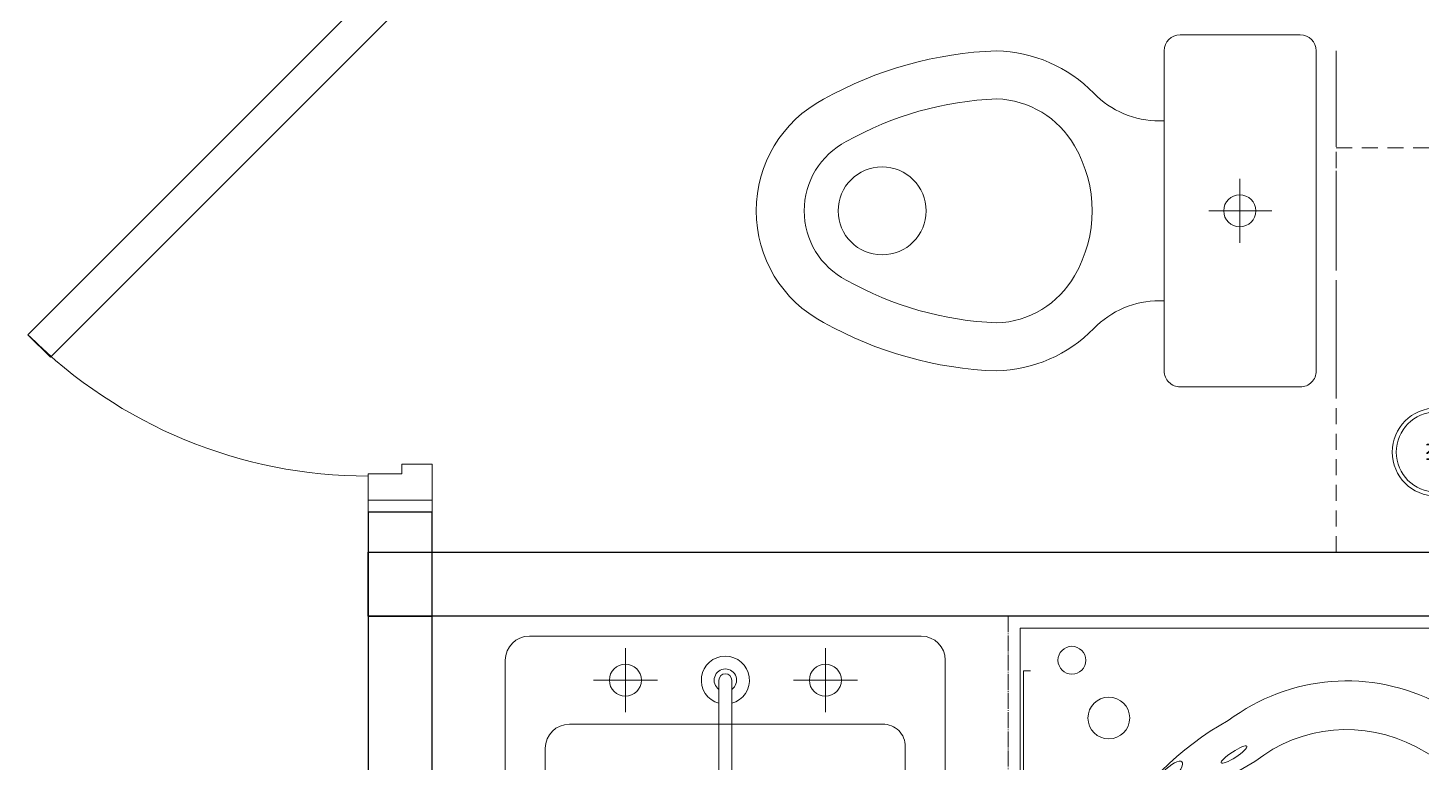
# Model space of a CAD drawing. Header units: millimetres. Extents: x 21366 to 66050, y 8191 to 52826.
# Drawn here: x 54570 to 56313, y 30712 to 31631 of the extents above; entities that cross this region are included whole.
import ezdxf
from ezdxf.enums import TextEntityAlignment as Align

# ---------------------------------------------------------------- set-up
doc = ezdxf.new("R2010")
doc.units = ezdxf.units.MM
for name, pattern in [('200_ШТРИХ', [320, 200, -120]), ('ACAD_ISO02W100', [15, 12, -3]), ('ГОСТ 2.303 5', [24, 20, -1.5, 1, -1.5])]:
    doc.linetypes.add(name, pattern=pattern)
for name, color, linetype, lineweight in [('АР - ВК', 126, 'Continuous', 13), ('АР - Двери', 126, 'Continuous', 9), ('АР - Перегородки 80', 32, 'Continuous', 30), ('АР - Сантехника', 150, 'Continuous', 9)]:
    doc.layers.add(name, color=color, linetype=linetype, lineweight=lineweight)
doc.styles.add('GOST 2.304', font='CS_Gost2304.shx', dxfattribs={"oblique": 15})
doc.styles.add('GOST-2.304_Type-B', font='GOST Common.ttf')
doc.styles.add('ГОСТ 2.304', font='CS_Gost2304.shx')

# ---------------------------------------------------------------- blocks, each defined once
blk = doc.blocks.new('Ванна 120 х 120 (+15)')
at = {"layer": 'АР - Сантехника', "linetype": 'ГОСТ 2.303 5'}
for p, q in [((446.409440429532, 1230.001889812585), (0, 1230.000000011059)), ((0, 0), (0, 1230.000000011059)), ((1230, 0.005207004256469361), (1230, 424.572274719656)), ((1230, 0.005207004256471978), (0, 0))]:
    blk.add_line(p, q, dxfattribs=at)
at = {"layer": 'АР - Сантехника'}
for p, q in [((446.4095039295498, 1215.001889812702), (15, 1215.000063510961)), ((15, 15.00006350019248), (15, 1215.000063510961)), ((414.8791956617497, 1211.381009709963), (67.14887347025797, 1211.381009709963)), ((67.14887347025797, 1211.381009709963), (67.1559900426073, 1202.680264758994)), ((414.8863122342154, 1202.680264758994), (414.8791956617497, 1211.381009709963)), ((15, 32.38740616798168), (15, 1198.287229591748)), ((339.3041963931173, 807.108496143308), (339.3041963931173, 807.108496143308)), ((910.2194663238479, 675.0733787525096), (910.2194663238479, 675.0733787525096)), ((1215, 15.00514350435697), (1215, 424.572274719656)), ((1202.270215991884, 416.1907602472347), (1210.963474046672, 416.1978706959053)), ((1210.963474046672, 416.1978706959053), (1210.963474046672, 68.1678398255608)), ((122.0769579756306, 73.32987527351361), (257.5319552032743, 335.2800863047596)), ((288.4141334446613, 319.2832978521474), (152.9591362170177, 57.33308682095958)), ((309.8247533339309, 283.0277990720933), (201.4230817423668, 73.3947745936457)), ((232.3052599838702, 57.39798614109168), (340.7069315753179, 267.0310106194811)), ((280.7692055091029, 73.4596739137778), (362.1175514645875, 230.7755118393688)), ((392.9997297059745, 214.7787233868148), (311.6513837506063, 57.46288546116557)), ((360.115329275839, 73.5245732339099), (414.410349595244, 178.5232246067026)), ((445.2925278367475, 162.5264361541485), (390.9975075173425, 57.52778478129767)), ((1210.963474046672, 68.1678398255608), (1202.270215991884, 68.16072937689023)), ((1215, 15.00514350435697), (15, 15.00006350019248))]:
    blk.add_line(p, q, dxfattribs=at)
at = {"layer": 'АР - Сантехника', "extrusion": (0, 0, -1)}
for centre, major_axis, ratio, start_param, end_param in [((423.7340178290615, 904.4555102050654), (102.6544543975553, 294.1813250772427), 0.9904113096403531, -0.2652776549498298, 0.1531516192478346), ((423.7340178290615, 904.4555102050654), (102.6544543975553, 294.1813250772427), 0.9904113096403531, -0.2652776549471841, 0.1531516192478346), ((54.15880239463877, 1150.465129380522), (-0.01423314401076146, 17.40148990184805), 0.9991395109066724, 1.570796326753293, 7.85398163393288), ((312.7832295246189, 1150.676665227395), (-0.01423314401076146, 17.40148990184805), 0.9991395109066724, 1.570796326753293, 7.85398163393288), ((-120.0868664303562, -121.4089183053002), (-1.20470876813661, 1472.880924973431), 0.9991395109066908, 0.488619018489115, 1.082177308312068), ((-120.0868664303562, -121.4089183053002), (-1.20470876813661, 1472.880924973431), 0.9991395109066908, 0.488619018489115, 1.082177308312094), ((423.7340178290615, 904.4555102050654), (-0.2014649707291783, 246.3117398606116), 0.9991395109067005, -0.6442515091210933, 0.4886190184883704), ((423.7340178290615, 904.4555102050654), (-0.2014649707291783, 246.3117398606116), 0.9991395109067005, -0.6442515091210933, 0.4886190184883704), ((-120.0868664303562, -121.4089183053002), (-1.151334472644033, 1407.6253378415), 0.9991395109066922, 0.4886190184873156, 1.082177308310271), ((-120.0868664303562, -121.4089183053002), (-1.151334472644033, 1407.6253378415), 0.9991395109066922, 0.4886190184873156, 1.082177308310271), ((454.9122456134064, 776.1030489795376), (-0.3037187831083323, 371.3275949962841), 0.9991395109066875, -1.067691471955617, -0.5031048548598607), ((454.9122456134064, 776.1030489795376), (-0.3037187831083323, 371.3275949962841), 0.9991395109066875, -1.067691471955617, -0.5031048548598607), ((535.5548103604233, 761.9319178746082), (-0.2014649709323051, 246.3117398606113), 0.9991395109066912, -0.3869183107500103, 0.6397396179016832), ((581.3101328036282, 649.8030814283993), (-0.3005321072505615, 367.4315517782049), 0.9991395109066866, -1.183878016045916, -0.3869183107575029), ((326.6193990174215, 807.098120907729), (-0.2014649705004136, 246.3117398606105), 0.9991395109067055, 4.223769961900185, 5.356640489509681), ((326.6193990174215, 807.098120907729), (-0.2014649705004136, 246.3117398606105), 0.9991395109067055, 4.223769961900185, 5.356640489509681), ((535.5548103604233, 761.9319178746082), (-0.1516489635530551, 185.4065252041473), 0.9991395109066905, -0.3869183107532941, 0.6397396178983912), ((581.3101328036282, 649.8030814283993), (-0.2507161016736534, 306.5263371217394), 0.9991395109066903, -1.183878016043509, -0.3869183107550966), ((-120.0868664303562, -121.4089183053002), (-1.051702460321304, 1285.814908528572), 0.9991395109066924, 0.6397396179005654, 1.082177308311038), ((873.5839584781788, 874.7459193257964), (-0.01423314613055655, 17.4014899018451), 0.9991395109067681, 1.57079632687496, 7.853981634054546), ((469.203083041939, 695.4143222115817), (-0.1516489625755705, 185.4065252041487), 0.9991395109066933, 4.072649362480906, 5.0993072911326), ((1350.710098688607, 1353.064795976621), (-1.151334470592264, 1407.625337841504), 0.9991395109066906, 3.630211672075651, 4.223769961898608), ((1350.710098688607, 1353.064795976621), (-1.151334470592264, 1407.625337841504), 0.9991395109066906, 3.630211672075651, 4.223769961898608), ((181.814281687839, 649.2093716923846), (-9.766774578820943, 16.45748362527162), 0.1976692217358716, 3.141437283618488, 9.424622590798073), ((1350.710098688607, 1353.064795976621), (-1.051702450344924, 1285.814908528575), 0.9991395109066901, 3.630211672070116, 4.072649362480594), ((904.0038332409458, 424.5577567635919), (-0.2548392614457569, 311.5673269925351), 0.9981664821282222, 1.082581041140655, 1.570796326790255), ((1350.710098688607, 1353.064795976621), (-1.10151845913379, 1346.720123185037), 0.9991395109066902, 3.630211672072018, 4.072649362482495), ((904.0038332409458, 424.5577567635919), (-0.2014649702438541, 246.3117398606131), 0.9991395109066896, 1.082177308309364, 2.21504783591883), ((904.0038332409458, 424.5577567635919), (-0.2014649702438541, 246.3117398606131), 0.9991395109066896, 1.082177308309364, 2.21504783591883), ((239.6790395900607, 510.1819655236322), (-7.463743343960362, 9.855865706316694), 0.2016874765509698, -0.0001741747417560724, 6.28301113243783), ((904.0038332409458, 424.5577567635919), (-0.151648963121548, 185.4065252041487), 0.9991395109066898, 1.082177308306543, 2.237676737977256), ((169.4599197618663, 477.9914025961189), (-0.01352148719462444, 16.53141540675461), 0.9991395109067591, 1.570796326776528, 7.853981633956114), ((314.5308359271148, 462.0728687249357), (-12.46271841199924, 14.5195071193529), 0.1977249458578434, 3.141417580847782, 9.42460288802737), ((904.0038332409458, 424.5577567635919), (-0.1018329576078693, 124.5013105476811), 0.9991395109067064, 1.082177308313878, 2.279441633098836), ((272.9730443239678, 327.2816920784535), (-0.01423314416998196, 17.40148990184727), 0.9991395109067367, -1.092391198900687, 2.049201454689106), ((775.7109866448445, 455.5528286917834), (-0.2040867744060585, 249.5171656833457), 0.9991395109066924, 2.036859173878192, 2.67552980651142), ((924.1749153932324, 307.203914004378), (-0.02846628819299859, 34.8029798036951), 0.9991395109066973, 1.570796326758217, 7.853981633937803), ((1150.194287388469, 313.9143443821231), (-0.01423314348096905, 17.40148990184805), 0.9991395109066973, 1.570796326722875, 7.85398163390246), ((481.1031884434633, 308.8767979309196), (-19.9642595447844, 16.65624821849439), 0.2017656659422369, 3.141414498492336, 9.424599805671923), ((775.7109866448445, 455.5528286917834), (-0.2539027777509765, 310.4223803398152), 0.9991395109066905, 2.059657973320577, 2.652731007047302), ((325.2658424546244, 275.0294048457872), (-0.01423314485547763, 17.40148990184754), 0.9991395109066408, -1.092391198861353, 2.04920145472844), ((775.7109866448445, 455.5528286917834), (-0.3037187859634329, 371.3275949962782), 0.9991395109066936, 2.073901181641861, 2.638487798737627), ((775.7109866448445, 455.5528286917834), (-0.3037187859634329, 371.3275949962782), 0.9991395109066936, 2.073901181641861, 2.638487798737627), ((377.558640585281, 222.7771176131209), (-0.01423314482721412, 17.40148990184758), 0.9991395109066408, -1.092391198862976, 2.049201454726817), ((806.8892144291895, 327.2003674662556), (-0.1018329568491573, 124.5013105476831), 0.999139510906687, 2.432947347289555, 3.63021167207466), ((1031.163539327681, 200.3596956112888), (-18.36910651451608, -18.41816666032023), 0.3001927430707374, 3.141876671924544, 9.42506197910413), ((429.8514387159375, 170.5248303804547), (-0.01423314496942824, 17.40148990184637), 0.9991395109067134, -1.092391198854778, 2.049201454735015), ((663.4136684731347, 171.458197366097), (-16.52803996023198, 9.631001120810463), 0.1978347141476094, 3.141438377336019, 9.424623684515606), ((806.8892144291895, 327.2003674662556), (-0.1516489633855297, 185.4065252041469), 0.9991395109066936, 2.474712242404039, 3.630211672074808), ((947.7189367550891, 173.0262374423328), (-16.04534102365503, -10.41659696664072), 0.197820564973432, 0.000161707789926302, 6.283347014969513), ((1104.241205787985, 127.2771198191331), (-0.02134971747617575, 26.10223485277005), 0.9991395109066955, 1.570796326809197, 7.853981633988783), ((806.8892144291895, 327.2003674662556), (-0.2014649707598049, 246.3117398606101), 0.9991395109066954, 2.497341144468813, 3.63021167207829), ((806.8892144291895, 327.2003674662556), (-0.2014649707598049, 246.3117398606101), 0.9991395109066954, 2.497341144468813, 3.63021167207829), ((55.05549051286653, 54.17126556416042), (-0.01423314524602104, 17.40148990184705), 0.9991395109066722, 1.570796326824218, 7.853981634003805), ((137.5180470963242, 65.3314810472657), (-0.01423314519443937, 17.40148990184774), 0.9991395109065893, 2.049201454747889, 5.190794108337682), ((216.8641708630603, 65.39638036733959), (-0.01423314522165962, 17.4014899018477), 0.9991395109065893, 2.049201454749452, 5.190794108339245), ((296.2102946297964, 65.46127968747169), (-0.01423314445927686, 17.40148990184613), 0.9991395109067891, 2.049201454705692, 5.190794108295485), ((375.5564183965325, 65.52617900760379), (-0.01423314431439474, 17.40148990184737), 0.9991395109067144, 2.049201454697392, 5.190794108287185), ((1150.406005416415, 55.06718209211249), (-0.01423314517677692, 17.40148990184711), 0.9991395109066932, 1.570796326820314, 7.8539816339999)]:
    blk.add_ellipse(centre, major_axis=major_axis, ratio=ratio, start_param=start_param, end_param=end_param, dxfattribs=at)
at = {"layer": 'АР - Сантехника'}
for centre, major_axis, ratio, start_param, end_param in [((580.440854202141, 1050.451760562952), (-16.45867832477004, 9.749263638354309), 0.1978325807435138, 3.141748162418403, 9.424933469597988), ((768.4421427856432, 917.1188787798164), (-14.5265195411198, 12.4506901023666), 0.1977767934748353, 3.141767775976597, 9.424953083156183), ((927.3768372316845, 756.2660570334992), (-12.27643774181459, 14.67761740733669), 0.1977206585380445, 3.141766976207069, 9.424952283386656), ((1059.377075603232, 568.4114475271199), (-9.648731230707561, 16.52708638842984), 0.1976670920445666, 3.141746788492595, 9.424932095672181)]:
    blk.add_ellipse(centre, major_axis=major_axis, ratio=ratio, start_param=start_param, end_param=end_param, dxfattribs=at)
at = {"layer": 'АР - Сантехника', "extrusion": (0, 0, -0.9999999999999999)}
for centre, major_axis, ratio, start_param, end_param in [((-120.0868664303562, -121.4089183053002), (-1.101518464879185, 1346.720123185047), 0.9991395109066914, 0.6397396178989734, 1.082177308309446), ((469.203083041939, 695.4143222115817), (-0.2014649695257864, 246.3117398606138), 0.9991395109066974, 4.072649362483754, 5.09930729113545), ((924.1749153932324, 307.203914004378), (-0.0185030876361907, 22.62193687240096), 0.9991395109066866, 1.570796326771941, 7.853981633951527)]:
    blk.add_ellipse(centre, major_axis=major_axis, ratio=ratio, start_param=start_param, end_param=end_param, dxfattribs=at)
at = {"layer": 'АР - Сантехника', "linetype": 'ГОСТ 2.303 5'}
for points, knots in [([(447.4289160862099, 1229.96720968408), (457.4174797865562, 1229.286805700161), (467.3722426689928, 1228.139252639317), (493.8056141444249, 1223.831467964628), (510.1451008340809, 1219.833432752814), (541.9982736393576, 1209.333489655401), (557.5116418059915, 1202.831686237827), (573.8550275214948, 1194.420400590752), (575.2798682228895, 1193.673483295832), (576.6990373739973, 1192.915877706779)], [-0.2652776549471841, -0.2652776549471841, -0.2652776549471841, -0.2652776549471841, -0.1725540885468387, -0.1725540885468387, -0.01715369366074845, -0.01715369366074845, 0.1382467012253417, 0.1382467012253417, 0.1531516192478346, 0.1531516192478346, 0.1531516192478346, 0.1531516192478346]), ([(576.6700185886584, 1192.931328181003), (604.4158649597084, 1178.197606961534), (631.6949912051205, 1162.583528391086), (703.4533219346777, 1118.433015504619), (746.9780195562635, 1088.342849837325), (830.5817013910273, 1023.698408922937), (870.6605058297282, 989.1442728263792), (946.9174097217619, 915.9641732676537), (983.0953452346148, 877.3383672949276), (1051.139809729415, 796.4534287775168), (1083.006192458211, 754.1944702651817), (1141.285353470128, 667.6815058482462), (1167.820000459207, 623.5099904784583), (1191.997286214493, 578.0816637732205)], [0.488619018489115, 0.488619018489115, 0.488619018489115, 0.488619018489115, 0.5520029379708684, 0.5520029379708684, 0.6586012718366389, 0.6586012718366389, 0.7651996057024093, 0.7651996057024093, 0.8717979395681797, 0.8717979395681797, 0.9783962734339502, 0.9783962734339502, 1.082177308312094, 1.082177308312094, 1.082177308312094, 1.082177308312094]), ([(1191.794286568649, 577.9597245692858), (1196.52109842014, 569.0608951939503), (1200.83628053451, 559.942741483741), (1211.260388577241, 534.9940798129537), (1216.57936854579, 518.832666011469), (1224.648679307895, 485.8785399554181), (1227.398931907723, 469.0861502291518), (1229.602518169442, 443.0842167810188), (1229.992423225078, 433.9544673757046), (1229.999890953652, 424.8243976719095)], [1.082581041140655, 1.082581041140655, 1.082581041140655, 1.082581041140655, 1.17518664094345, 1.17518664094345, 1.331051408722115, 1.331051408722115, 1.48691617650078, 1.48691617650078, 1.570796326790255, 1.570796326790255, 1.570796326790255, 1.570796326790255])]:
    blk.add_open_spline(points, degree=3, knots=knots, dxfattribs=at)
at = {"layer": 'АР - Сантехника', "linetype": 'Continuous', "style": 'GOST-2.304_Type-B'}
blk.add_text('120х120 (+15)', height=100, dxfattribs=at).set_placement((618.4478073024657, 582.0664342081291), align=Align.MIDDLE_CENTER)
blk = doc.blocks.new('Умывальник_550х420')
at = {"color": 0, "ltscale": 50}
for points in [[(54.97897113877116, -274.6120172367664), (230.2879566320398, -274.6120172367664, 0.365452103395076), (444.997823086218, -50.53245835553389), (444.9978230862471, 50.15052155638114, 0.3683872791962284), (228.936844208436, 275.3879827632336), (55.0166750336939, 275.3879827632336, 0.4125878078297611), (24.99782308624708, 245.3110526391538), (24.99782308624708, -244.5350871126866, 0.4122222469683098)], [(163.0029258728027, -224.6120172367664), (227.9798774719238, -224.6120172367664, 0.3570731861470254), (394.9978230862471, -49.688953284116), (394.9978230862471, 50.311046715884, 0.3564698640085138), (227.9798774719238, 225.3879827632337), (165.0231335560093, 225.3879827632337, 0.4117107908543504), (134.9978230862471, 195.2710050920141), (134.9978230862471, -196.3816670628148, 0.4204406638172309)], [(79.99781814863672, 8.295824798988178), (229.9978181486367, 8.295824798988178, -0.9999999999999999), (229.9978181486367, -7.704175201011822), (79.99781814863672, -7.704175201011822, -0.9999999999999999)]]:
    blk.add_lwpolyline(points, format="xyb", close=True, dxfattribs=at)
for points in [[(79.99781814863672, 165.2958247989882), (79.99781814863672, 85.29582479898818)], [(119.9978181486367, 125.2958247989882), (39.99781814863672, 125.2958247989882)], [(277.9976050387777, 60.21390451129992), (277.9976050387777, -59.78609548870008)], [(337.9976050387777, 0.2139045112999156), (217.9976050387777, 0.2139045112999156)], [(79.99781814863672, -84.70417520101182), (79.99781814863672, -164.7041752010118)], [(119.9978181486367, -124.7041752010118), (39.99781814863672, -124.7041752010118)]]:
    blk.add_lwpolyline(points, dxfattribs=at)
for centre, radius in [((79.99781814863672, 125.2958247989882), 20), ((277.9976050387777, 0.2139045112999156), 30), ((79.99781814863672, -124.7041752010118), 20)]:
    blk.add_circle(centre, radius, dxfattribs=at)
for radius, start, end in [(30, 15.46600995333712, 344.5339900466629), (14, 34.8499045783332, 325.1500954216668)]:
    blk.add_arc((79.99781814863672, 0.2958247989881784), radius, start, end, dxfattribs=at)
at = {"layer": 'Defpoints', "linetype": 'ACAD_ISO02W100', "lineweight": -2, "ltscale": 10}
blk.add_lwpolyline([(0, 275.3110527102253), (0, -274.6889592702501)], dxfattribs=at)
at = {"layer": 'АР - Сантехника', "linetype": 'ACAD_ISO02W100', "ltscale": 10, "style": 'GOST 2.304', "width": 0.7}
blk.add_attdef('NAME', text='', height=250, dxfattribs=at).set_placement((277.9976050387486, 0.213904511241708, -0.0007537256785641572), align=Align.MIDDLE_CENTER)
blk = doc.blocks.new('Унитаз_700х440')
at = {"color": 0, "ltscale": 50}
for points in [[(195, -220), (45.00000000000003, -220, -0.4146005239819575), (25.00000000000003, -200), (25.00000000000003, 200, -0.414213562373095), (45.00000000000003, 220), (195, 220, -0.414213562373095), (215, 200), (215, -200.0077381732408, -0.4144872275093545)], [(327.054600879847, 81.0621173394029, -0.261096705565823), (424.3535272361534, 139.9624165033691, -0.1187903367283019), (612.3142773997224, 86.5563402813859, -0.608687041363927), (612.314277399606, -86.55634028132775, -0.1187903367370905), (424.3535272365261, -139.9624165033691, -0.2610967063174521), (327.0546006794381, -81.06211708398769, -0.2720703774467945)]]:
    blk.add_lwpolyline(points, format="xyb", close=True, dxfattribs=at)
blk.add_lwpolyline([(215, 112.3308376288042), (220.8660233903793, 112.3308376283967, 0.2021670779692143), (302.9834079109193, 147.0216356421006, -0.1947979330085552), (424.5019031928606, 200, -0.119349185234997), (640.7193747527035, 139.4119299940648, -0.6045438530819183), (640.719374752558, -139.4119299940067, -0.1193491852346755), (424.5019031933236, -200, -0.1947979330091522), (302.9834079109193, -147.021635641926, 0.2021670779692166), (220.8660233903793, -112.3308376282802), (215, -112.3308376286877)], format="xyb", dxfattribs=at)
for points in [[(120.5924611703086, -40.0004883321235), (120.5924611703086, 39.9995116678765)], [(159.392609679664, -0.0004883321234672167), (80.59246117030855, -0.0004883321817032993)]]:
    blk.add_lwpolyline(points, dxfattribs=at)
for centre, radius in [((567.5562819766183, 5.8179239204037e-11), 55), ((120.5924611703086, -0.0004883321234956384), 20)]:
    blk.add_circle(centre, radius, dxfattribs=at)
at = {"layer": 'Defpoints', "linetype": 'ACAD_ISO02W100', "lineweight": -2, "ltscale": 10}
blk.add_lwpolyline([(0, -220.0000000000001), (0, 220)], dxfattribs=at)
blk = doc.blocks.new('*U84')
at = {"ltscale": 100}
for p, q in [((-685, 37.50000000000001), (-685, -42.49999999999999)), ((-652, 37.50000000000001), (-685, 37.50000000000001)), ((-652, -4.499999999999988), (-652, 37.50000000000001)), ((-48, -4.499999999999988), (-48, 35.50000000000001)), ((-46, 37.50000000000001), (-15, 37.50000000000001)), ((-15, 37.50000000000001), (-15, -42.49999999999999)), ((-640, -4.499999999999988), (-652, -4.499999999999988)), ((-640, -42.49999999999999), (-640, -4.499999999999988)), ((-60, -42.49999999999999), (-60, -4.499999999999988)), ((-60, -4.499999999999988), (-48, -4.499999999999988)), ((-685, -42.49999999999999), (-640, -42.49999999999999)), ((-15, -42.49999999999999), (-60, -42.49999999999999))]:
    blk.add_line(p, q, dxfattribs=at)
for points in [[(-54.41421356238425, 38.91421356238426), (-82.69848480983637, 10.62994231490303), (-506.547161446427, 434.4786189515231), (-478.2628901989749, 462.7628901990043)], [(-685, -42.49999999999999), (-700, -42.49999999999999), (-700, 37.50000000000001), (-685, 37.50000000000001)], [(-15, -42.49999999999999), (0, -42.49999999999999), (0, 37.50000000000001), (-15, 37.50000000000001)]]:
    blk.add_lwpolyline(points, close=True, dxfattribs=at)
blk.add_circle((-48, 37.50000000000001), 2, dxfattribs=at)
blk.add_arc((-55, 37.50000000000001), 600, 135.1350475725222, 180, dxfattribs=at)
blk = doc.blocks.new('Стояк ВК с циркуляцией')
at = {"layer": 'АР - ВК', "linetype": '200_ШТРИХ', "lineweight": 5, "ltscale": 0.1}
blk.add_lwpolyline([(-505, 0), (0, 0), (0, -200), (-505, -200)], close=True, dxfattribs=at)
at = {"layer": 'АР - ВК', "color": 1, "ltscale": 100}
for centre, radius in [((-405, -32.5), 12.5), ((-405, -32.5), 10), ((-325, -32.5), 12.5), ((-325, -32.5), 10)]:
    blk.add_circle(centre, radius, dxfattribs=at)
at = {"layer": 'АР - ВК', "color": 5, "ltscale": 100}
for radius in [12.5, 10]:
    blk.add_circle((-245, -32.5), radius, dxfattribs=at)
at = {"layer": 'АР - ВК', "color": 46, "ltscale": 100}
for radius in [55, 50]:
    blk.add_circle((-125, -75), radius, dxfattribs=at)
at = {"layer": 'АР - ВК', "color": 1, "ltscale": 100, "style": 'ГОСТ 2.304'}
for p in [(-405, -32.5), (-325, -32.5)]:
    blk.add_text('Т4', height=10, dxfattribs=at).set_placement(p, align=Align.MIDDLE_CENTER)
at = {"layer": 'АР - ВК', "color": 5, "ltscale": 100, "style": 'ГОСТ 2.304'}
blk.add_text('В1', height=10, dxfattribs=at).set_placement((-245, -32.5), align=Align.MIDDLE_CENTER)
at = {"layer": 'АР - ВК', "color": 46, "ltscale": 100, "style": 'ГОСТ 2.304'}
blk.add_text('К1', height=25, dxfattribs=at).set_placement((-125, -75), align=Align.MIDDLE_CENTER)
blk = doc.blocks.new('Квартира 2К 6450 тип 7 перекидная')
at = {"layer": 'АР - Перегородки 80'}
for points, elevation in [([(2460.000000005588, 1069.999999998137), (2540.000000005588, 1069.999999998137), (2540.000000003725, 1199.999999998137), (2460.000000003725, 1199.999999998137)], -5.23099839933344e-08), ([(2460.000000001863, 1069.999999998137), (2460.000000001863, 1149.999999998137), (4490.000000001863, 1149.999999999069), (4490.000000001863, 1069.999999999069)], -5.170370941516523e-08), ([(2460.000000005588, 410.0000000167638), (2540.000000005588, 410.0000000167638), (2540.000000005588, 1069.999999998137), (2460.000000005588, 1069.999999998137)], -7.281144246152768e-08)]:
    blk.add_lwpolyline(points, close=True, dxfattribs=dict(at, elevation=elevation))
for name, p, rotation in [('Стояк ВК с циркуляцией', (3870.000000001863, 1149.999999999069, -5.170370941516523e-08), 270), ('Ванна 120 х 120 (+15)', (4490.000000001863, 1069.999999999069, -2.59102169020535e-08), 180)]:
    blk.add_blockref(name, p, dxfattribs=dict(rotation=rotation))
at = {"layer": 'АР - Двери', "rotation": 90.00000000000001}
blk.add_blockref('*U84', (2497.500000003725, 1899.999999998137, -5.235197095879192e-08), dxfattribs=at)
at = {"layer": 'АР - Сантехника', "xscale": -1}
blk.add_blockref('Унитаз_700х440', (3670.000000001863, 1576.456468760036, 9.277000759399978e-07), dxfattribs=at)
at = {"layer": 'АР - Сантехника', "xscale": -1, "rotation": 90}
blk.add_blockref('Умывальник_550х420', (2906.803015554324, 1069.999999998137, -1.106115975785098e-07), dxfattribs=at)
blk = doc.blocks.new('H_Section_3')
at = {"rotation": 56.96711930257281}
blk.add_blockref('Квартира 2К 6450 тип 7 перекидная', (4468.825068204664, -8500.00603001425, 1.164974482950111e-09), dxfattribs=at)

msp = doc.modelspace()

# ---------------------------------------------------------------- block references
at = {"rotation": 303.0328806974269}
msp.add_blockref('H_Section_3', (57225.46005968023, 38206.11391511731, 1.044764153914768e-07), dxfattribs=at)

doc.saveas('drawing.dxf')
